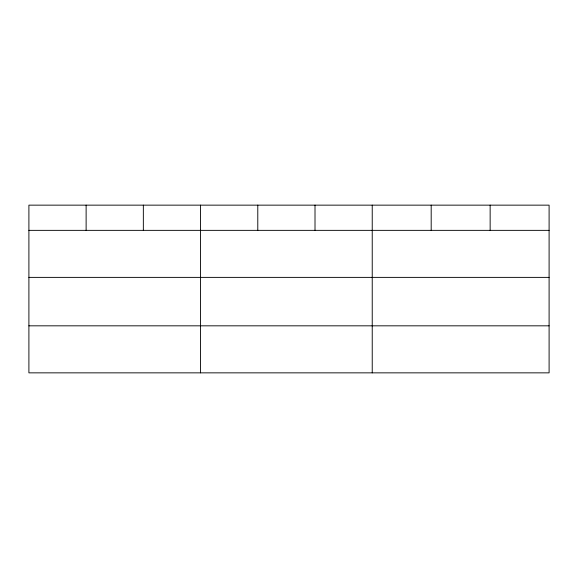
<?xml version="1.0" encoding="UTF-8"?>
<svg xmlns="http://www.w3.org/2000/svg" width="578" height="578" viewBox="0 0 578 578"><rect width="100%" height="100%" fill="white"/><g stroke="black" fill="none" stroke-linecap="round" stroke-linejoin="round"><path stroke-width="0.87" d="M549.1 277.382L549.1 205.147L28.9 205.147L28.9 372.853L549.1 372.853L549.1 277.382L28.9 277.382M28.9 230.355L549.1 230.355M28.9 325.826L549.1 325.826M490.144 205.147L490.144 230.355M431.188 205.147L431.188 230.355M372.232 205.147L372.232 372.853M315.01 205.147L315.01 230.355M257.788 205.147L257.788 230.355M200.566 205.147L200.566 372.853M143.344 205.147L143.344 230.355M86.122 205.147L86.122 230.355"/></g></svg>
